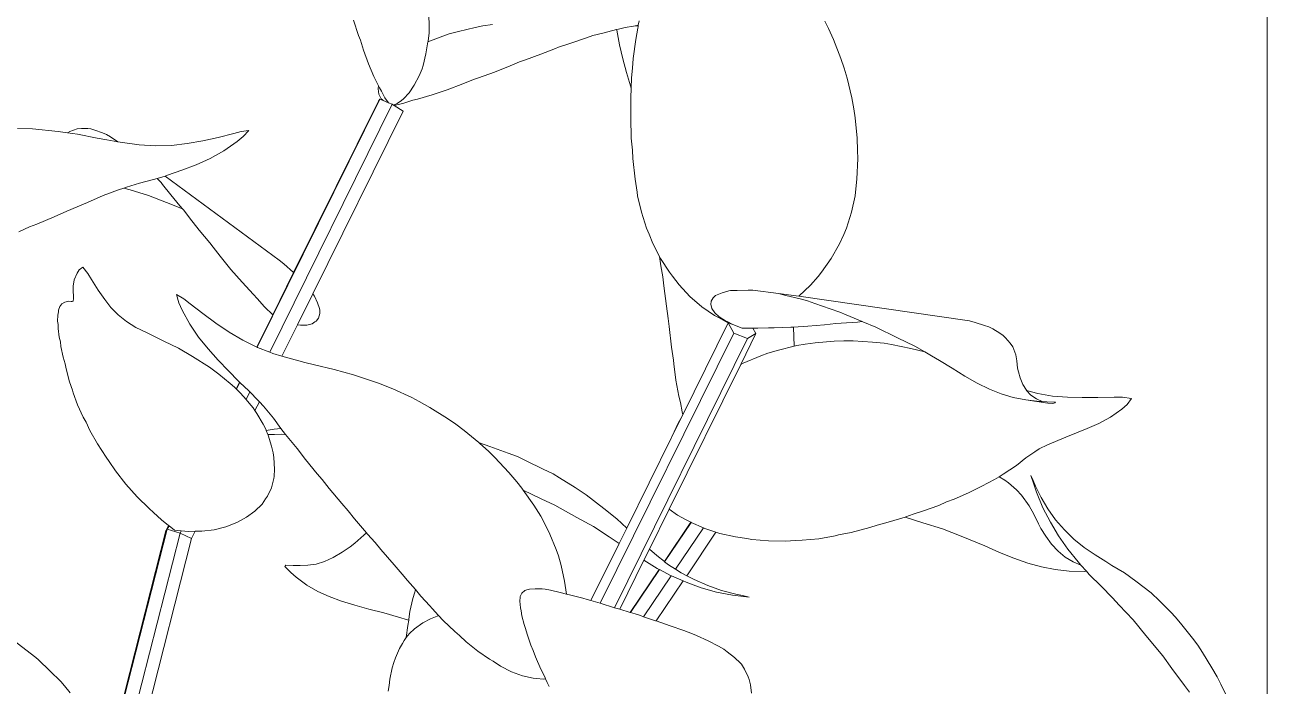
# Model space of a CAD drawing. Header units: metres. Extents: x 12.2 to 77.2, y 18.8 to 35.5.
# Drawn here: x 61.6168 to 62.0748, y 30.3045 to 30.5481 of the extents above; entities that cross this region are included whole.
import ezdxf

# ---------------------------------------------------------------- set-up
doc = ezdxf.new("R2010")
doc.units = ezdxf.units.M
doc.layers.add('0inne_gulv', color=7, linetype='Continuous', lineweight=13)

# ---------------------------------------------------------------- blocks, each defined once
blk = doc.blocks.new('One bedroom house rs')
for p, q in [((-8.48723, 0.20285), (-8.48723, -1.73512)), ((-8.79626, -1.43346), (-8.79617, -1.43871)), ((-8.82403, -1.43609), (-8.82218, -1.4417)), ((-8.77924, -1.43875), (-8.77643, -1.4381)), ((-8.77286, -1.43762), (-8.77643, -1.4381)), ((-8.7208, -1.43819), (-8.72021, -1.43809)), ((-8.72021, -1.43809), (-8.71907, -1.43791)), ((-8.71924, -1.43821), (-8.72021, -1.43809)), ((-8.71912, -1.43822), (-8.71907, -1.43791)), ((-8.71907, -1.43791), (-8.71882, -1.43631)), ((-8.65025, -1.43635), (-8.64893, -1.43906)), ((-8.82218, -1.4417), (-8.82153, -1.44341)), ((-8.79115, -1.44196), (-8.79662, -1.44405)), ((-8.79657, -1.44374), (-8.79623, -1.44066)), ((-8.79623, -1.44066), (-8.79617, -1.43871)), ((-8.79115, -1.44196), (-8.78885, -1.44112)), ((-8.78885, -1.44112), (-8.78534, -1.44023)), ((-8.78534, -1.44023), (-8.77924, -1.43875)), ((-8.74437, -1.44463), (-8.73817, -1.44254)), ((-8.73817, -1.44254), (-8.73579, -1.4417)), ((-8.73216, -1.44082), (-8.73579, -1.4417)), ((-8.72706, -1.43951), (-8.73216, -1.44082)), ((-8.72637, -1.43933), (-8.72706, -1.43951)), ((-8.72704, -1.43969), (-8.72706, -1.43951)), ((-8.72704, -1.43969), (-8.72603, -1.44509)), ((-8.72637, -1.43933), (-8.72392, -1.43868)), ((-8.72392, -1.43868), (-8.7208, -1.43819)), ((-8.72003, -1.44315), (-8.71925, -1.43902)), ((-8.71925, -1.43902), (-8.71916, -1.43843)), ((-8.71916, -1.43843), (-8.71924, -1.43821)), ((-8.71912, -1.43822), (-8.71924, -1.43821)), ((-8.71916, -1.43843), (-8.71912, -1.43822)), ((-8.64893, -1.43906), (-8.64707, -1.44319)), ((-8.82153, -1.44341), (-8.82041, -1.44709)), ((-8.82041, -1.44709), (-8.81859, -1.45216)), ((-8.79662, -1.44405), (-8.79738, -1.44844)), ((-8.79657, -1.44374), (-8.79662, -1.44405)), ((-8.74957, -1.44641), (-8.75498, -1.44854)), ((-8.7485, -1.44595), (-8.74957, -1.44641)), ((-8.74437, -1.44463), (-8.7485, -1.44595)), ((-8.72603, -1.44509), (-8.72484, -1.45033)), ((-8.72003, -1.44315), (-8.72093, -1.45015)), ((-8.64707, -1.44319), (-8.64435, -1.45019)), ((-8.79841, -1.45271), (-8.79738, -1.44844)), ((-8.76634, -1.45285), (-8.76291, -1.45138)), ((-8.76061, -1.4506), (-8.76291, -1.45138)), ((-8.75498, -1.44854), (-8.76061, -1.4506)), ((-8.72484, -1.45033), (-8.72348, -1.45537)), ((-8.72093, -1.45015), (-8.72117, -1.45366)), ((-8.64319, -1.45371), (-8.64435, -1.45019)), ((-8.81663, -1.45678), (-8.81859, -1.45216)), ((-8.79989, -1.4566), (-8.79881, -1.45393)), ((-8.79841, -1.45271), (-8.79881, -1.45393)), ((-8.77215, -1.45516), (-8.778, -1.4573)), ((-8.76634, -1.45285), (-8.77215, -1.45516)), ((-8.72348, -1.45537), (-8.72195, -1.4602)), ((-8.72117, -1.45366), (-8.72154, -1.4573)), ((-8.64212, -1.45735), (-8.64319, -1.45371)), ((-8.81663, -1.45678), (-8.81488, -1.46023)), ((-8.81503, -1.46139), (-8.81488, -1.46023)), ((-8.81488, -1.46023), (-8.81453, -1.46092)), ((-8.81453, -1.46092), (-8.81379, -1.46216)), ((-8.80166, -1.46), (-8.80358, -1.46283)), ((-8.80166, -1.46), (-8.79989, -1.4566)), ((-8.78379, -1.45954), (-8.78949, -1.46167)), ((-8.77989, -1.45794), (-8.78379, -1.45954)), ((-8.778, -1.4573), (-8.77989, -1.45794)), ((-8.72171, -1.46106), (-8.72195, -1.4602)), ((-8.72171, -1.46106), (-8.72187, -1.46459)), ((-8.72154, -1.4573), (-8.72171, -1.46106)), ((-8.64038, -1.46464), (-8.64212, -1.45735)), ((-8.85956, -1.55654), (-8.81433, -1.46519)), ((-8.81503, -1.46139), (-8.81474, -1.46332)), ((-8.81433, -1.46519), (-8.81489, -1.46589)), ((-8.81386, -1.46497), (-8.81474, -1.46332)), ((-8.81315, -1.46566), (-8.81433, -1.46519)), ((-8.81386, -1.46497), (-8.81336, -1.46544)), ((-8.81379, -1.46216), (-8.81247, -1.4646)), ((-8.81315, -1.46566), (-8.81336, -1.46544)), ((-8.81122, -1.46644), (-8.81315, -1.46566)), ((-8.81122, -1.46644), (-8.81247, -1.4646)), ((-8.80793, -1.46671), (-8.80637, -1.46559)), ((-8.80563, -1.46505), (-8.80637, -1.46559)), ((-8.80563, -1.46505), (-8.80358, -1.46283)), ((-8.80217, -1.46556), (-8.80554, -1.46657)), ((-8.80043, -1.46512), (-8.80217, -1.46556)), ((-8.79505, -1.46354), (-8.80043, -1.46512)), ((-8.79505, -1.46354), (-8.78949, -1.46167)), ((-8.72187, -1.46459), (-8.72183, -1.46867)), ((-8.63963, -1.46872), (-8.64038, -1.46464)), ((-8.80978, -1.46702), (-8.85498, -1.55831)), ((-8.84615, -1.52898), (-8.81489, -1.46589)), ((-8.8391, -1.53683), (-8.8058, -1.46956)), ((-8.80978, -1.46702), (-8.81122, -1.46644)), ((-8.80934, -1.4673), (-8.80978, -1.46702)), ((-8.80934, -1.4673), (-8.80793, -1.46671)), ((-8.80914, -1.46744), (-8.80934, -1.4673)), ((-8.80914, -1.46744), (-8.80554, -1.46657)), ((-8.8058, -1.46956), (-8.80914, -1.46744)), ((-8.72189, -1.47198), (-8.72183, -1.46867)), ((-8.63913, -1.47203), (-8.63963, -1.46872)), ((-8.72165, -1.47946), (-8.72189, -1.47198)), ((-8.63913, -1.47203), (-8.63841, -1.47951)), ((-8.94242, -1.47604), (-8.94799, -1.47592)), ((-8.93299, -1.47705), (-8.94242, -1.47604)), ((-8.92948, -1.47755), (-8.93299, -1.47705)), ((-8.92948, -1.47755), (-8.92867, -1.47705)), ((-8.92578, -1.47808), (-8.92948, -1.47755)), ((-8.92867, -1.47705), (-8.92598, -1.47604)), ((-8.92598, -1.47604), (-8.92442, -1.47592)), ((-8.91863, -1.47952), (-8.92578, -1.47808)), ((-8.92442, -1.47592), (-8.92198, -1.47599)), ((-8.92086, -1.4761), (-8.92198, -1.47599)), ((-8.9194, -1.47656), (-8.92086, -1.4761)), ((-8.9194, -1.47656), (-8.91663, -1.47756)), ((-8.91663, -1.47756), (-8.9151, -1.47817)), ((-8.9151, -1.47817), (-8.91373, -1.47903)), ((-8.91373, -1.47903), (-8.91094, -1.48082)), ((-8.87962, -1.48048), (-8.87394, -1.47922)), ((-8.86825, -1.47779), (-8.87394, -1.47922)), ((-8.86825, -1.47779), (-8.86551, -1.47704)), ((-8.86701, -1.48076), (-8.86475, -1.47886)), ((-8.86263, -1.47662), (-8.86551, -1.47704)), ((-8.86263, -1.47662), (-8.86475, -1.47886)), ((-8.91508, -1.48016), (-8.91863, -1.47952)), ((-8.91094, -1.48082), (-8.91508, -1.48016)), ((-8.90921, -1.48109), (-8.91094, -1.48082)), ((-8.90921, -1.48109), (-8.90315, -1.48194)), ((-8.89713, -1.4823), (-8.90315, -1.48194)), ((-8.89119, -1.48216), (-8.89713, -1.4823)), ((-8.89119, -1.48216), (-8.88535, -1.48153)), ((-8.88535, -1.48153), (-8.87962, -1.48048)), ((-8.86701, -1.48076), (-8.87189, -1.48414)), ((-8.72126, -1.48395), (-8.72165, -1.47946)), ((-8.7211, -1.48699), (-8.72126, -1.48395)), ((-8.63841, -1.47951), (-8.63821, -1.484)), ((-8.88212, -1.48929), (-8.87692, -1.48696)), ((-8.87692, -1.48696), (-8.87189, -1.48414)), ((-8.7211, -1.48699), (-8.72029, -1.49457)), ((-8.63847, -1.49462), (-8.63817, -1.48704)), ((-8.63817, -1.48704), (-8.63821, -1.484)), ((-8.88737, -1.49135), (-8.8926, -1.49318)), ((-8.88212, -1.48929), (-8.88737, -1.49135)), ((-8.90783, -1.4976), (-8.9087, -1.49788)), ((-8.90783, -1.4976), (-8.90295, -1.49613)), ((-8.89781, -1.49478), (-8.90295, -1.49613)), ((-8.89641, -1.49435), (-8.89781, -1.49478)), ((-8.8935, -1.49346), (-8.89641, -1.49435)), ((-8.89505, -1.4958), (-8.89641, -1.49435)), ((-8.89448, -1.49655), (-8.89505, -1.4958)), ((-8.89143, -1.50039), (-8.89448, -1.49655)), ((-8.8926, -1.49318), (-8.8935, -1.49346)), ((-8.8935, -1.49346), (-8.85146, -1.5244)), ((-8.71949, -1.4994), (-8.72029, -1.49457)), ((-8.63847, -1.49462), (-8.63895, -1.49945)), ((-8.92209, -1.50325), (-8.9164, -1.50063)), ((-8.91072, -1.49855), (-8.9164, -1.50063)), ((-8.9087, -1.49788), (-8.91072, -1.49855)), ((-8.9087, -1.49788), (-8.90642, -1.49855)), ((-8.90642, -1.49855), (-8.89969, -1.50063)), ((-8.89308, -1.50325), (-8.89969, -1.50063)), ((-8.89143, -1.50039), (-8.88805, -1.50442)), ((-8.71932, -1.50069), (-8.71949, -1.4994)), ((-8.71794, -1.50677), (-8.71932, -1.50069)), ((-8.63911, -1.50074), (-8.64045, -1.50681)), ((-8.63895, -1.49945), (-8.63911, -1.50074)), ((-8.93444, -1.50851), (-8.92981, -1.50637)), ((-8.92981, -1.50637), (-8.92209, -1.50325)), ((-8.88711, -1.50549), (-8.89308, -1.50325)), ((-8.88711, -1.50549), (-8.88805, -1.50442)), ((-8.8866, -1.50608), (-8.88711, -1.50549)), ((-8.88457, -1.50882), (-8.8866, -1.50608)), ((-8.71794, -1.50677), (-8.71601, -1.51266)), ((-8.64045, -1.50681), (-8.64234, -1.51271)), ((-8.94087, -1.51121), (-8.94354, -1.51222)), ((-8.94087, -1.51121), (-8.93444, -1.50851)), ((-8.88457, -1.50882), (-8.88094, -1.51345)), ((-8.94354, -1.51222), (-8.94742, -1.51403)), ((-8.87708, -1.51811), (-8.88094, -1.51345)), ((-8.71504, -1.51491), (-8.71601, -1.51266)), ((-8.71367, -1.51837), (-8.71504, -1.51491)), ((-8.64486, -1.51841), (-8.6433, -1.51495)), ((-8.64234, -1.51271), (-8.6433, -1.51495)), ((-8.87708, -1.51811), (-8.87578, -1.51962)), ((-8.87321, -1.52298), (-8.87578, -1.51962)), ((-8.71367, -1.51837), (-8.71124, -1.52313)), ((-8.64486, -1.51841), (-8.64795, -1.52384)), ((-8.86925, -1.52786), (-8.87321, -1.52298)), ((-8.84975, -1.52586), (-8.85146, -1.5244)), ((-8.71075, -1.52654), (-8.71124, -1.52313)), ((-8.71124, -1.52313), (-8.71089, -1.5238)), ((-8.70763, -1.52888), (-8.71089, -1.5238)), ((-8.64795, -1.52384), (-8.65149, -1.52891)), ((-8.92602, -1.52927), (-8.92701, -1.53173)), ((-8.92602, -1.52927), (-8.92527, -1.52799)), ((-8.92389, -1.52698), (-8.92527, -1.52799)), ((-8.92389, -1.52698), (-8.92198, -1.5294)), ((-8.92069, -1.53155), (-8.92198, -1.5294)), ((-8.86925, -1.52786), (-8.86516, -1.5326)), ((-8.85387, -1.54463), (-8.84615, -1.52898)), ((-8.84975, -1.52586), (-8.84615, -1.52898)), ((-8.84615, -1.52898), (-8.84613, -1.529)), ((-8.71004, -1.53063), (-8.71075, -1.52654)), ((-8.70763, -1.52888), (-8.70643, -1.53039)), ((-8.65149, -1.52891), (-8.65277, -1.53042)), ((-8.92745, -1.53398), (-8.92701, -1.53173)), ((-8.92744, -1.53599), (-8.92745, -1.53398)), ((-8.92069, -1.53155), (-8.91817, -1.53551)), ((-8.86098, -1.53715), (-8.86516, -1.5326)), ((-8.70971, -1.53393), (-8.71004, -1.53063)), ((-8.70971, -1.53393), (-8.70873, -1.54141)), ((-8.70402, -1.53359), (-8.70643, -1.53039)), ((-8.70003, -1.53786), (-8.70402, -1.53359)), ((-8.65556, -1.53362), (-8.65992, -1.53777)), ((-8.65277, -1.53042), (-8.65556, -1.53362)), ((-8.92744, -1.53599), (-8.92737, -1.53759)), ((-8.92734, -1.53874), (-8.92738, -1.5394)), ((-8.92737, -1.53759), (-8.92734, -1.53874)), ((-8.91581, -1.53895), (-8.91817, -1.53551)), ((-8.91349, -1.54194), (-8.91581, -1.53895)), ((-8.88928, -1.53715), (-8.88845, -1.54014)), ((-8.88928, -1.53715), (-8.88664, -1.53868)), ((-8.88434, -1.54049), (-8.88664, -1.53868)), ((-8.86098, -1.53715), (-8.85955, -1.53862)), ((-8.85686, -1.54159), (-8.85955, -1.53862)), ((-8.84475, -1.54823), (-8.8391, -1.53683)), ((-8.8391, -1.53683), (-8.83883, -1.53717)), ((-8.83883, -1.53717), (-8.8385, -1.53775)), ((-8.8385, -1.53775), (-8.83734, -1.54019)), ((-8.70003, -1.53786), (-8.69566, -1.54162)), ((-8.69142, -1.53827), (-8.69219, -1.53953)), ((-8.69142, -1.53827), (-8.69059, -1.53752)), ((-8.69006, -1.53721), (-8.69059, -1.53752)), ((-8.68815, -1.53647), (-8.69006, -1.53721)), ((-8.68566, -1.53579), (-8.68815, -1.53647)), ((-8.68503, -1.53566), (-8.68566, -1.53579)), ((-8.68268, -1.53557), (-8.68503, -1.53566)), ((-8.68268, -1.53557), (-8.67861, -1.53547)), ((-8.67861, -1.53547), (-8.67685, -1.53545)), ((-8.67685, -1.53545), (-8.66737, -1.5367)), ((-8.66737, -1.5367), (-8.66464, -1.53741)), ((-8.65992, -1.53777), (-8.66737, -1.5367)), ((-8.66464, -1.53741), (-8.65943, -1.53873)), ((-8.59698, -1.54679), (-8.65992, -1.53777)), ((-8.65943, -1.53873), (-8.65665, -1.53941)), ((-8.93286, -1.54348), (-8.93312, -1.54471)), ((-8.93281, -1.54285), (-8.93286, -1.54348)), ((-8.93281, -1.54285), (-8.9323, -1.54147)), ((-8.9323, -1.54147), (-8.93163, -1.54059)), ((-8.93163, -1.54059), (-8.9305, -1.53989)), ((-8.9305, -1.53989), (-8.92916, -1.53957)), ((-8.92815, -1.5397), (-8.92916, -1.53957)), ((-8.92781, -1.5397), (-8.92815, -1.5397)), ((-8.92781, -1.5397), (-8.92746, -1.5396)), ((-8.92738, -1.5394), (-8.92746, -1.5396)), ((-8.91085, -1.54464), (-8.91349, -1.54194)), ((-8.88728, -1.54285), (-8.88845, -1.54014)), ((-8.88728, -1.54285), (-8.88444, -1.54804)), ((-8.88434, -1.54049), (-8.87957, -1.54412)), ((-8.85387, -1.54463), (-8.85686, -1.54159)), ((-8.83734, -1.54019), (-8.83663, -1.54226)), ((-8.83663, -1.54226), (-8.83653, -1.54292)), ((-8.83654, -1.54416), (-8.83653, -1.54292)), ((-8.70873, -1.54141), (-8.70801, -1.54591)), ((-8.69095, -1.54483), (-8.69566, -1.54162)), ((-8.69219, -1.53953), (-8.69234, -1.54079)), ((-8.69234, -1.54079), (-8.69219, -1.54119)), ((-8.69219, -1.54119), (-8.69191, -1.5423)), ((-8.69191, -1.5423), (-8.69087, -1.54388)), ((-8.65665, -1.53941), (-8.65397, -1.54038)), ((-8.64828, -1.54236), (-8.65397, -1.54038)), ((-8.64472, -1.54356), (-8.64828, -1.54236)), ((-8.93312, -1.54471), (-8.93316, -1.54697)), ((-8.933, -1.54818), (-8.93316, -1.54697)), ((-8.91085, -1.54464), (-8.90779, -1.54708)), ((-8.90779, -1.54708), (-8.90431, -1.54925)), ((-8.88121, -1.55279), (-8.88444, -1.54804)), ((-8.8748, -1.54762), (-8.87957, -1.54412)), ((-8.86995, -1.55097), (-8.8748, -1.54762)), ((-8.85973, -1.55646), (-8.85387, -1.54463)), ((-8.83938, -1.54787), (-8.84133, -1.5484)), ((-8.83833, -1.54718), (-8.83938, -1.54787)), ((-8.8379, -1.54695), (-8.83833, -1.54718)), ((-8.837, -1.54578), (-8.8379, -1.54695)), ((-8.83654, -1.54416), (-8.837, -1.54578)), ((-8.70774, -1.54895), (-8.70801, -1.54591)), ((-8.68594, -1.54754), (-8.70269, -1.58141)), ((-8.69095, -1.54483), (-8.68925, -1.54572)), ((-8.68922, -1.54537), (-8.69087, -1.54388)), ((-8.68601, -1.54749), (-8.68925, -1.54572)), ((-8.68922, -1.54537), (-8.68698, -1.54676)), ((-8.68698, -1.54676), (-8.68602, -1.5472)), ((-8.68602, -1.5472), (-8.68418, -1.5482)), ((-8.68594, -1.54754), (-8.68601, -1.54749)), ((-8.68594, -1.54754), (-8.68591, -1.54753)), ((-8.68387, -1.55131), (-8.68594, -1.54754)), ((-8.68418, -1.5482), (-8.68594, -1.54754)), ((-8.65041, -1.54825), (-8.64624, -1.54777)), ((-8.64427, -1.54768), (-8.64624, -1.54777)), ((-8.64238, -1.54461), (-8.64472, -1.54356)), ((-8.64427, -1.54768), (-8.63829, -1.54725)), ((-8.64238, -1.54461), (-8.63655, -1.54709)), ((-8.63655, -1.54709), (-8.63829, -1.54725)), ((-8.63655, -1.54709), (-8.63628, -1.54721)), ((-8.63628, -1.54721), (-8.63156, -1.54915)), ((-8.59486, -1.54741), (-8.59698, -1.54679)), ((-8.59142, -1.54847), (-8.59486, -1.54741)), ((-8.93298, -1.54966), (-8.933, -1.54818)), ((-8.93258, -1.55277), (-8.93298, -1.54966)), ((-8.90044, -1.55114), (-8.90431, -1.54925)), ((-8.90044, -1.55114), (-8.89648, -1.55308)), ((-8.86995, -1.55097), (-8.86485, -1.55398)), ((-8.85046, -1.55977), (-8.84475, -1.54823)), ((-8.84365, -1.54843), (-8.84475, -1.54823)), ((-8.84365, -1.54843), (-8.84133, -1.5484)), ((-8.73311, -1.65088), (-8.68387, -1.55131)), ((-8.70685, -1.55652), (-8.70774, -1.54895)), ((-8.68084, -1.54954), (-8.68418, -1.5482)), ((-8.67876, -1.5533), (-8.68387, -1.55131)), ((-8.68133, -1.56283), (-8.67574, -1.55153)), ((-8.68084, -1.54954), (-8.67684, -1.54952)), ((-8.67574, -1.55153), (-8.67876, -1.5533)), ((-8.67684, -1.54952), (-8.67574, -1.55153)), ((-8.67684, -1.54952), (-8.675, -1.54952)), ((-8.675, -1.54952), (-8.67102, -1.54935)), ((-8.66898, -1.54934), (-8.67102, -1.54935)), ((-8.66898, -1.54934), (-8.66284, -1.54915)), ((-8.66184, -1.54909), (-8.66284, -1.54915)), ((-8.65663, -1.54878), (-8.66184, -1.54909)), ((-8.66184, -1.54909), (-8.66158, -1.55618)), ((-8.65663, -1.54878), (-8.65041, -1.54825)), ((-8.63156, -1.54915), (-8.62357, -1.5531)), ((-8.58987, -1.54898), (-8.59142, -1.54847)), ((-8.5884, -1.54978), (-8.58987, -1.54898)), ((-8.58581, -1.55132), (-8.5884, -1.54978)), ((-8.58581, -1.55132), (-8.5845, -1.55219)), ((-8.5845, -1.55219), (-8.58366, -1.55302)), ((-8.93215, -1.5546), (-8.93258, -1.55277)), ((-8.93194, -1.55628), (-8.93215, -1.5546)), ((-8.93194, -1.55628), (-8.93109, -1.56022)), ((-8.89648, -1.55308), (-8.89397, -1.5543)), ((-8.89397, -1.5543), (-8.88866, -1.55686)), ((-8.88866, -1.55686), (-8.88343, -1.55998)), ((-8.87764, -1.55716), (-8.88121, -1.55279)), ((-8.87394, -1.56131), (-8.87764, -1.55716)), ((-8.86485, -1.55398), (-8.85973, -1.55646)), ((-8.85973, -1.55646), (-8.85956, -1.55654)), ((-8.85956, -1.55654), (-8.85944, -1.55659)), ((-8.85944, -1.55659), (-8.85498, -1.55831)), ((-8.72781, -1.65248), (-8.67876, -1.5533)), ((-8.70685, -1.55652), (-8.70612, -1.56135)), ((-8.66737, -1.5576), (-8.66158, -1.55618)), ((-8.66158, -1.55618), (-8.66065, -1.55595)), ((-8.66065, -1.55595), (-8.65759, -1.55536)), ((-8.65381, -1.55486), (-8.65759, -1.55536)), ((-8.64686, -1.55425), (-8.65381, -1.55486)), ((-8.6433, -1.55411), (-8.64686, -1.55425)), ((-8.63985, -1.55417), (-8.6433, -1.55411)), ((-8.63278, -1.55461), (-8.63985, -1.55417)), ((-8.63278, -1.55461), (-8.62849, -1.55505)), ((-8.62849, -1.55505), (-8.62567, -1.55552)), ((-8.61856, -1.55697), (-8.62567, -1.55552)), ((-8.62357, -1.5531), (-8.61711, -1.55614)), ((-8.61347, -1.55821), (-8.61856, -1.55697)), ((-8.61347, -1.55821), (-8.61711, -1.55614)), ((-8.58196, -1.55499), (-8.58366, -1.55302)), ((-8.58099, -1.55639), (-8.58196, -1.55499)), ((-8.5799, -1.55936), (-8.58099, -1.55639)), ((-8.93109, -1.56022), (-8.93037, -1.56268)), ((-8.88343, -1.55998), (-8.87714, -1.56385)), ((-8.87394, -1.56131), (-8.87021, -1.56527)), ((-8.85498, -1.55831), (-8.85376, -1.55878)), ((-8.85376, -1.55878), (-8.85046, -1.55977)), ((-8.85046, -1.55977), (-8.84784, -1.56055)), ((-8.84203, -1.56215), (-8.84784, -1.56055)), ((-8.70612, -1.56135), (-8.70602, -1.56265)), ((-8.67395, -1.55971), (-8.68038, -1.56238)), ((-8.67395, -1.55971), (-8.6713, -1.55876)), ((-8.6713, -1.55876), (-8.66737, -1.5576)), ((-8.61096, -1.55964), (-8.61347, -1.55821)), ((-8.60802, -1.56137), (-8.61096, -1.55964)), ((-8.60802, -1.56137), (-8.60332, -1.56424)), ((-8.57952, -1.56153), (-8.5799, -1.55936)), ((-8.57923, -1.56419), (-8.57952, -1.56153)), ((-8.93, -1.56452), (-8.93037, -1.56268)), ((-8.92873, -1.56924), (-8.93, -1.56452)), ((-8.87714, -1.56385), (-8.87376, -1.56646)), ((-8.87021, -1.56527), (-8.86647, -1.56902)), ((-8.84203, -1.56215), (-8.83847, -1.56304)), ((-8.83847, -1.56304), (-8.83121, -1.56469)), ((-8.82402, -1.56673), (-8.83121, -1.56469)), ((-8.70773, -1.61622), (-8.68133, -1.56283)), ((-8.70602, -1.56265), (-8.70521, -1.56872)), ((-8.68133, -1.56283), (-8.68038, -1.56238)), ((-8.59869, -1.56722), (-8.60332, -1.56424)), ((-8.57894, -1.56554), (-8.57923, -1.56419)), ((-8.57824, -1.56783), (-8.57894, -1.56554)), ((-8.92873, -1.56924), (-8.92766, -1.57237)), ((-8.87376, -1.56646), (-8.86953, -1.56986)), ((-8.86796, -1.57119), (-8.86953, -1.56986)), ((-8.86734, -1.57184), (-8.86612, -1.56936)), ((-8.8672, -1.57199), (-8.86597, -1.5695)), ((-8.86612, -1.56936), (-8.86647, -1.56902)), ((-8.86597, -1.5695), (-8.86612, -1.56936)), ((-8.86273, -1.57254), (-8.86597, -1.5695)), ((-8.81481, -1.56972), (-8.82402, -1.56673)), ((-8.80957, -1.57191), (-8.81481, -1.56972)), ((-8.70521, -1.56872), (-8.70411, -1.57461)), ((-8.5941, -1.56979), (-8.59869, -1.56722)), ((-8.58962, -1.57195), (-8.5941, -1.56979)), ((-8.57824, -1.56783), (-8.57727, -1.57028)), ((-8.57596, -1.57239), (-8.57727, -1.57028)), ((-8.92766, -1.57237), (-8.92743, -1.57327)), ((-8.92743, -1.57327), (-8.92583, -1.57776)), ((-8.86734, -1.57184), (-8.86796, -1.57119)), ((-8.8672, -1.57199), (-8.86734, -1.57184)), ((-8.8658, -1.57345), (-8.8672, -1.57199)), ((-8.8658, -1.57345), (-8.86366, -1.57584)), ((-8.86226, -1.57302), (-8.86366, -1.57584)), ((-8.86273, -1.57254), (-8.86226, -1.57302)), ((-8.86226, -1.57302), (-8.85929, -1.57605)), ((-8.80261, -1.5751), (-8.80957, -1.57191)), ((-8.80261, -1.5751), (-8.79985, -1.57648)), ((-8.70411, -1.57461), (-8.70355, -1.57686)), ((-8.58525, -1.57368), (-8.58962, -1.57195)), ((-8.58525, -1.57368), (-8.5809, -1.57499)), ((-8.5809, -1.57499), (-8.57624, -1.57592)), ((-8.57591, -1.57244), (-8.57596, -1.57239)), ((-8.57177, -1.57356), (-8.57591, -1.57244)), ((-8.5743, -1.57414), (-8.57591, -1.57244)), ((-8.5743, -1.57414), (-8.57231, -1.57553)), ((-8.57231, -1.57553), (-8.57012, -1.57653)), ((-8.56634, -1.57451), (-8.57177, -1.57356)), ((-8.56634, -1.57451), (-8.56089, -1.57497)), ((-8.56089, -1.57497), (-8.5554, -1.57502)), ((-8.5554, -1.57502), (-8.54967, -1.575)), ((-8.54363, -1.57496), (-8.54967, -1.575)), ((-8.54363, -1.57496), (-8.54057, -1.57494)), ((-8.53719, -1.57544), (-8.54057, -1.57494)), ((-8.53719, -1.57544), (-8.53884, -1.57765)), ((-8.92583, -1.57776), (-8.92372, -1.58233)), ((-8.86366, -1.57584), (-8.8625, -1.57713)), ((-8.8625, -1.57713), (-8.86103, -1.5789)), ((-8.86103, -1.5789), (-8.86041, -1.57986)), ((-8.86041, -1.57986), (-8.85879, -1.5766)), ((-8.86041, -1.57986), (-8.85969, -1.58094)), ((-8.85929, -1.57605), (-8.85879, -1.5766)), ((-8.85879, -1.5766), (-8.85731, -1.57821)), ((-8.85731, -1.57821), (-8.85353, -1.58266)), ((-8.79985, -1.57648), (-8.79593, -1.57874)), ((-8.79593, -1.57874), (-8.78948, -1.58276)), ((-8.70296, -1.58032), (-8.70355, -1.57686)), ((-8.56804, -1.5771), (-8.57624, -1.57592)), ((-8.57116, -1.57649), (-8.57624, -1.57592)), ((-8.57116, -1.57649), (-8.57012, -1.57653)), ((-8.57012, -1.57653), (-8.5685, -1.57659)), ((-8.56527, -1.57676), (-8.5685, -1.57659)), ((-8.56621, -1.5772), (-8.56804, -1.5771)), ((-8.56621, -1.5772), (-8.56545, -1.57702)), ((-8.56527, -1.57676), (-8.56545, -1.57702)), ((-8.54082, -1.57936), (-8.54502, -1.5823)), ((-8.54082, -1.57936), (-8.53884, -1.57765)), ((-8.92372, -1.58233), (-8.9227, -1.58417)), ((-8.92129, -1.58718), (-8.9227, -1.58417)), ((-8.85969, -1.58094), (-8.85738, -1.58487)), ((-8.85353, -1.58266), (-8.85081, -1.58642)), ((-8.78635, -1.58486), (-8.78948, -1.58276)), ((-8.70339, -1.58281), (-8.70673, -1.58949)), ((-8.70444, -1.58453), (-8.70516, -1.58607)), ((-8.70444, -1.58453), (-8.70339, -1.58281)), ((-8.70269, -1.58141), (-8.70339, -1.58281)), ((-8.70296, -1.58032), (-8.70269, -1.58141)), ((-8.55356, -1.58649), (-8.54927, -1.58464)), ((-8.54927, -1.58464), (-8.54502, -1.5823)), ((-8.92129, -1.58718), (-8.9185, -1.59216)), ((-8.85738, -1.58487), (-8.8563, -1.58698)), ((-8.85623, -1.58716), (-8.8563, -1.58698)), ((-8.85332, -1.58675), (-8.85623, -1.58716)), ((-8.85563, -1.58871), (-8.85623, -1.58716)), ((-8.85563, -1.58871), (-8.85326, -1.58865)), ((-8.85557, -1.58888), (-8.85563, -1.58871)), ((-8.85428, -1.59301), (-8.85557, -1.58888)), ((-8.85332, -1.58675), (-8.85081, -1.58642)), ((-8.85326, -1.58865), (-8.85063, -1.58856)), ((-8.85081, -1.58642), (-8.84995, -1.58761)), ((-8.84941, -1.58864), (-8.85063, -1.58856)), ((-8.84995, -1.58761), (-8.84909, -1.58866)), ((-8.84941, -1.58864), (-8.84909, -1.58866)), ((-8.84909, -1.58866), (-8.84483, -1.59389)), ((-8.78333, -1.58717), (-8.78635, -1.58486)), ((-8.7779, -1.59164), (-8.78333, -1.58717)), ((-8.70673, -1.58949), (-8.70516, -1.58607)), ((-8.56149, -1.5897), (-8.55356, -1.58649)), ((-8.9185, -1.59216), (-8.91528, -1.59707)), ((-8.85373, -1.5954), (-8.85428, -1.59301)), ((-8.84483, -1.59389), (-8.84182, -1.59789)), ((-8.7779, -1.59164), (-8.77759, -1.59172)), ((-8.77749, -1.59197), (-8.7779, -1.59164)), ((-8.77759, -1.59172), (-8.77376, -1.5931)), ((-8.77433, -1.59476), (-8.77749, -1.59197)), ((-8.77376, -1.5931), (-8.76701, -1.59558)), ((-8.70682, -1.58975), (-8.72335, -1.62319)), ((-8.70682, -1.58975), (-8.70673, -1.58949)), ((-8.57123, -1.59401), (-8.56825, -1.5925)), ((-8.56825, -1.5925), (-8.56149, -1.5897)), ((-8.91528, -1.59707), (-8.91411, -1.59862)), ((-8.85348, -1.59718), (-8.85373, -1.5954)), ((-8.85348, -1.59718), (-8.85324, -1.60147)), ((-8.84182, -1.59789), (-8.83747, -1.60318)), ((-8.77197, -1.59713), (-8.77433, -1.59476)), ((-8.77197, -1.59713), (-8.76682, -1.60267)), ((-8.76701, -1.59558), (-8.76367, -1.59683)), ((-8.76367, -1.59683), (-8.76047, -1.59836)), ((-8.75418, -1.60141), (-8.76047, -1.59836)), ((-8.57963, -1.60011), (-8.57618, -1.59733)), ((-8.57294, -1.59503), (-8.57618, -1.59733)), ((-8.57123, -1.59401), (-8.57294, -1.59503)), ((-8.91411, -1.59862), (-8.91179, -1.60207)), ((-8.91179, -1.60207), (-8.908, -1.60698)), ((-8.85334, -1.6041), (-8.85324, -1.60147)), ((-8.76682, -1.60267), (-8.76386, -1.60609)), ((-8.75052, -1.60323), (-8.75418, -1.60141)), ((-8.58455, -1.60327), (-8.57963, -1.60011)), ((-8.90386, -1.61163), (-8.908, -1.60698)), ((-8.85432, -1.60828), (-8.85342, -1.60487)), ((-8.85342, -1.60487), (-8.85334, -1.6041)), ((-8.8356, -1.60527), (-8.83747, -1.60318)), ((-8.83302, -1.60861), (-8.8356, -1.60527)), ((-8.76202, -1.60851), (-8.76386, -1.60609)), ((-8.74814, -1.60468), (-8.75052, -1.60323)), ((-8.74814, -1.60468), (-8.74239, -1.60826)), ((-8.59238, -1.60777), (-8.58776, -1.60531)), ((-8.58776, -1.60531), (-8.58607, -1.60424)), ((-8.58607, -1.60424), (-8.58455, -1.60327)), ((-8.586, -1.60427), (-8.58607, -1.60424)), ((-8.584, -1.60547), (-8.586, -1.60427)), ((-8.58265, -1.60651), (-8.584, -1.60547)), ((-8.58265, -1.60651), (-8.57969, -1.60911)), ((-8.5743, -1.6038), (-8.57326, -1.60701)), ((-8.5743, -1.6038), (-8.57352, -1.6056)), ((-8.57269, -1.60767), (-8.57352, -1.6056)), ((-8.57227, -1.60994), (-8.57326, -1.60701)), ((-8.90386, -1.61163), (-8.89943, -1.616)), ((-8.8565, -1.61243), (-8.85574, -1.61136)), ((-8.85432, -1.60828), (-8.85574, -1.61136)), ((-8.83302, -1.60861), (-8.82841, -1.61411)), ((-8.76157, -1.60914), (-8.76202, -1.60851)), ((-8.75486, -1.61236), (-8.76157, -1.60914)), ((-8.75764, -1.61471), (-8.76157, -1.60914)), ((-8.74239, -1.60826), (-8.73825, -1.61089)), ((-8.73825, -1.61089), (-8.73176, -1.61593)), ((-8.59736, -1.6102), (-8.60267, -1.61253)), ((-8.59435, -1.60865), (-8.59736, -1.6102)), ((-8.59238, -1.60777), (-8.59435, -1.60865)), ((-8.57969, -1.60911), (-8.57777, -1.61105)), ((-8.57777, -1.61105), (-8.57496, -1.61501)), ((-8.57269, -1.60767), (-8.57057, -1.6119)), ((-8.57227, -1.60994), (-8.56988, -1.61567)), ((-8.56808, -1.61604), (-8.57057, -1.6119)), ((-8.89943, -1.616), (-8.89783, -1.61737)), ((-8.8578, -1.61429), (-8.86042, -1.61696)), ((-8.8578, -1.61429), (-8.8565, -1.61243)), ((-8.82841, -1.61411), (-8.82599, -1.61679)), ((-8.82599, -1.61679), (-8.82371, -1.61969)), ((-8.75764, -1.61471), (-8.75499, -1.61877)), ((-8.74987, -1.6147), (-8.75486, -1.61236)), ((-8.74179, -1.61923), (-8.74987, -1.6147)), ((-8.73176, -1.61593), (-8.72698, -1.61976)), ((-8.71498, -1.63088), (-8.70773, -1.61622)), ((-8.70773, -1.61622), (-8.70462, -1.61837)), ((-8.61424, -1.61696), (-8.6083, -1.61478)), ((-8.6083, -1.61478), (-8.60543, -1.61354)), ((-8.60543, -1.61354), (-8.60267, -1.61253)), ((-8.57496, -1.61501), (-8.57326, -1.61805)), ((-8.56716, -1.62101), (-8.56988, -1.61567)), ((-8.56521, -1.62009), (-8.56808, -1.61604)), ((-8.89783, -1.61737), (-8.89482, -1.62014)), ((-8.89225, -1.62216), (-8.89482, -1.62014)), ((-8.8711, -1.62273), (-8.86708, -1.62116)), ((-8.86708, -1.62116), (-8.8646, -1.61976)), ((-8.86347, -1.61919), (-8.8646, -1.61976)), ((-8.86347, -1.61919), (-8.86042, -1.61696)), ((-8.82371, -1.61969), (-8.81931, -1.62487)), ((-8.75499, -1.61877), (-8.75435, -1.6199)), ((-8.75435, -1.6199), (-8.75164, -1.62546)), ((-8.73561, -1.62259), (-8.74179, -1.61923)), ((-8.72335, -1.62319), (-8.72698, -1.61976)), ((-8.70947, -1.63546), (-8.69976, -1.62102)), ((-8.70936, -1.63555), (-8.69962, -1.62108)), ((-8.70142, -1.62008), (-8.70462, -1.61837)), ((-8.69976, -1.62102), (-8.70142, -1.62008)), ((-8.69962, -1.62108), (-8.69976, -1.62102)), ((-8.69509, -1.62307), (-8.69962, -1.62108)), ((-8.62696, -1.62103), (-8.63097, -1.62206)), ((-8.62069, -1.6191), (-8.62696, -1.62103)), ((-8.62046, -1.61903), (-8.62069, -1.6191)), ((-8.61413, -1.62127), (-8.62069, -1.6191)), ((-8.62046, -1.61903), (-8.61768, -1.618)), ((-8.61768, -1.618), (-8.61424, -1.61696)), ((-8.60696, -1.62343), (-8.61413, -1.62127)), ((-8.57159, -1.62155), (-8.57326, -1.61805)), ((-8.56411, -1.62604), (-8.56716, -1.62101)), ((-8.56521, -1.62009), (-8.562, -1.62386)), ((-8.92525, -1.75075), (-8.89274, -1.62358)), ((-8.88801, -1.62503), (-8.92093, -1.75386)), ((-8.9169, -1.71672), (-8.89324, -1.62415)), ((-8.89324, -1.62415), (-8.89225, -1.62216)), ((-8.89274, -1.62358), (-8.89324, -1.62415)), ((-8.89274, -1.62358), (-8.8921, -1.62228)), ((-8.88801, -1.62503), (-8.89274, -1.62358)), ((-8.8921, -1.62228), (-8.89225, -1.62216)), ((-8.89002, -1.62392), (-8.8921, -1.62228)), ((-8.89002, -1.62392), (-8.88756, -1.62413)), ((-8.88756, -1.62413), (-8.88801, -1.62503)), ((-8.88377, -1.62705), (-8.88801, -1.62503)), ((-8.88756, -1.62413), (-8.88493, -1.62436)), ((-8.88493, -1.62436), (-8.8824, -1.62428)), ((-8.88377, -1.62705), (-8.8824, -1.62428)), ((-8.8824, -1.62428), (-8.88167, -1.62426)), ((-8.88003, -1.62428), (-8.88167, -1.62426)), ((-8.88003, -1.62428), (-8.87543, -1.62377)), ((-8.8711, -1.62273), (-8.87543, -1.62377)), ((-8.82355, -1.62871), (-8.82033, -1.62579)), ((-8.82033, -1.62579), (-8.81931, -1.62487)), ((-8.81931, -1.62487), (-8.81892, -1.62534)), ((-8.81892, -1.62534), (-8.81612, -1.62841)), ((-8.75164, -1.62546), (-8.7493, -1.63109)), ((-8.72978, -1.6264), (-8.73561, -1.62259)), ((-8.72335, -1.62319), (-8.72614, -1.62882)), ((-8.69509, -1.62307), (-8.70534, -1.6383)), ((-8.70124, -1.64069), (-8.69045, -1.62465)), ((-8.69457, -1.6233), (-8.69509, -1.62307)), ((-8.69457, -1.6233), (-8.69045, -1.62465)), ((-8.69045, -1.62465), (-8.68903, -1.62511)), ((-8.6832, -1.62642), (-8.68903, -1.62511)), ((-8.64523, -1.62567), (-8.64645, -1.62599)), ((-8.64065, -1.62473), (-8.64523, -1.62567)), ((-8.64065, -1.62473), (-8.63369, -1.62291)), ((-8.63369, -1.62291), (-8.63097, -1.62206)), ((-8.60004, -1.62609), (-8.60696, -1.62343)), ((-8.57062, -1.62328), (-8.57159, -1.62155)), ((-8.57062, -1.62328), (-8.56881, -1.62615)), ((-8.562, -1.62386), (-8.55849, -1.62729)), ((-8.90706, -1.71821), (-8.88377, -1.62705)), ((-8.82824, -1.63209), (-8.82526, -1.63005)), ((-8.82526, -1.63005), (-8.82355, -1.62871)), ((-8.81404, -1.63102), (-8.81612, -1.62841)), ((-8.72614, -1.62882), (-8.73654, -1.64985)), ((-8.72688, -1.62831), (-8.72978, -1.6264)), ((-8.72614, -1.62882), (-8.72688, -1.62831)), ((-8.67911, -1.62696), (-8.6832, -1.62642)), ((-8.67718, -1.62731), (-8.67911, -1.62696)), ((-8.67105, -1.62788), (-8.67718, -1.62731)), ((-8.66483, -1.62795), (-8.67105, -1.62788)), ((-8.66483, -1.62795), (-8.66106, -1.6277)), ((-8.65861, -1.62765), (-8.66106, -1.6277)), ((-8.65248, -1.62706), (-8.65861, -1.62765)), ((-8.64645, -1.62599), (-8.65248, -1.62706)), ((-8.59669, -1.62745), (-8.60004, -1.62609)), ((-8.5913, -1.62974), (-8.59669, -1.62745)), ((-8.5913, -1.62974), (-8.58591, -1.63219)), ((-8.56671, -1.62912), (-8.56881, -1.62615)), ((-8.56434, -1.6317), (-8.56671, -1.62912)), ((-8.5607, -1.63091), (-8.56411, -1.62604)), ((-8.55849, -1.62729), (-8.55469, -1.63035)), ((-8.55469, -1.63035), (-8.55061, -1.63303)), ((-8.83473, -1.63547), (-8.83152, -1.63401)), ((-8.82824, -1.63209), (-8.83152, -1.63401)), ((-8.80914, -1.63675), (-8.81404, -1.63102)), ((-8.7493, -1.63109), (-8.74854, -1.63333)), ((-8.74754, -1.63689), (-8.74854, -1.63333)), ((-8.72594, -1.65305), (-8.71703, -1.63503)), ((-8.71703, -1.63503), (-8.71498, -1.63088)), ((-8.71209, -1.63801), (-8.71703, -1.63503)), ((-8.71227, -1.63332), (-8.71498, -1.63088)), ((-8.70947, -1.63546), (-8.71227, -1.63332)), ((-8.5806, -1.6343), (-8.58591, -1.63219)), ((-8.57542, -1.63605), (-8.5806, -1.6343)), ((-8.56168, -1.63385), (-8.56434, -1.6317)), ((-8.55877, -1.63558), (-8.56168, -1.63385)), ((-8.5607, -1.63091), (-8.55694, -1.63563)), ((-8.54674, -1.63551), (-8.55061, -1.63303)), ((-8.84943, -1.63734), (-8.84904, -1.63685)), ((-8.84943, -1.63734), (-8.84717, -1.63956)), ((-8.84627, -1.63691), (-8.84904, -1.63685)), ((-8.84527, -1.64127), (-8.84717, -1.63956)), ((-8.8438, -1.63693), (-8.84627, -1.63691)), ((-8.84092, -1.63688), (-8.8438, -1.63693)), ((-8.83787, -1.63642), (-8.84092, -1.63688)), ((-8.83787, -1.63642), (-8.83473, -1.63547)), ((-8.80608, -1.64009), (-8.80914, -1.63675)), ((-8.74754, -1.63689), (-8.74628, -1.64275)), ((-8.72209, -1.65421), (-8.71142, -1.63836)), ((-8.72194, -1.65425), (-8.71129, -1.63842)), ((-8.71142, -1.63836), (-8.71209, -1.63801)), ((-8.71129, -1.63842), (-8.71142, -1.63836)), ((-8.70694, -1.64069), (-8.71129, -1.63842)), ((-8.70936, -1.63555), (-8.70947, -1.63546)), ((-8.70793, -1.63664), (-8.70936, -1.63555)), ((-8.70534, -1.6383), (-8.70793, -1.63664)), ((-8.70332, -1.63959), (-8.70534, -1.6383)), ((-8.70124, -1.64069), (-8.70332, -1.63959)), ((-8.57542, -1.63605), (-8.57038, -1.63744)), ((-8.57038, -1.63744), (-8.56541, -1.63844)), ((-8.56541, -1.63844), (-8.56021, -1.639)), ((-8.55469, -1.6391), (-8.56021, -1.639)), ((-8.55877, -1.63558), (-8.55588, -1.63683)), ((-8.55694, -1.63563), (-8.55588, -1.63683)), ((-8.55588, -1.63683), (-8.55388, -1.63905)), ((-8.55469, -1.6391), (-8.55388, -1.63905)), ((-8.55388, -1.63905), (-8.55286, -1.6402)), ((-8.54674, -1.63551), (-8.54444, -1.63693)), ((-8.54444, -1.63693), (-8.53987, -1.63964)), ((-8.53566, -1.64268), (-8.53987, -1.63964)), ((-8.84527, -1.64127), (-8.84125, -1.6442)), ((-8.83719, -1.64655), (-8.84125, -1.6442)), ((-8.80418, -1.64246), (-8.80608, -1.64009)), ((-8.80418, -1.64246), (-8.80126, -1.64584)), ((-8.74628, -1.64275), (-8.7456, -1.64746)), ((-8.70694, -1.64069), (-8.71711, -1.6558)), ((-8.71247, -1.65737), (-8.70256, -1.64264)), ((-8.70684, -1.64074), (-8.70694, -1.64069)), ((-8.70684, -1.64074), (-8.70256, -1.64264)), ((-8.70256, -1.64264), (-8.70145, -1.64313)), ((-8.70145, -1.64313), (-8.69594, -1.64514)), ((-8.69848, -1.64215), (-8.70124, -1.64069)), ((-8.69848, -1.64215), (-8.69345, -1.64432)), ((-8.54848, -1.64456), (-8.55286, -1.6402)), ((-8.53002, -1.647), (-8.53566, -1.64268)), ((-8.833, -1.64839), (-8.83719, -1.64655)), ((-8.833, -1.64839), (-8.82849, -1.65005)), ((-8.80222, -1.64908), (-8.8015, -1.64676)), ((-8.8015, -1.64676), (-8.80126, -1.64584)), ((-8.80126, -1.64584), (-8.79923, -1.64821)), ((-8.79593, -1.65175), (-8.79923, -1.64821)), ((-8.76277, -1.65014), (-8.76263, -1.64867)), ((-8.76263, -1.64867), (-8.76262, -1.64838)), ((-8.76262, -1.64838), (-8.76204, -1.64717)), ((-8.76204, -1.64717), (-8.76087, -1.64618)), ((-8.76087, -1.64618), (-8.76018, -1.64587)), ((-8.75924, -1.64566), (-8.76018, -1.64587)), ((-8.75924, -1.64566), (-8.75712, -1.64551)), ((-8.75712, -1.64551), (-8.75446, -1.64558)), ((-8.75446, -1.64558), (-8.75344, -1.64567)), ((-8.75344, -1.64567), (-8.75139, -1.64609)), ((-8.75139, -1.64609), (-8.74788, -1.6469)), ((-8.7456, -1.64746), (-8.74788, -1.6469)), ((-8.74392, -1.64787), (-8.7456, -1.64746)), ((-8.74392, -1.64787), (-8.73955, -1.64899)), ((-8.69594, -1.64514), (-8.69024, -1.64673)), ((-8.69345, -1.64432), (-8.68835, -1.64611)), ((-8.6843, -1.64791), (-8.69024, -1.64673)), ((-8.68316, -1.64754), (-8.68835, -1.64611)), ((-8.6843, -1.64791), (-8.68133, -1.64828)), ((-8.68316, -1.64754), (-8.68063, -1.64805)), ((-8.67822, -1.6486), (-8.68133, -1.64828)), ((-8.67822, -1.6486), (-8.68063, -1.64805)), ((-8.54848, -1.64456), (-8.54427, -1.64888)), ((-8.52695, -1.64994), (-8.53002, -1.647)), ((-8.82849, -1.65005), (-8.82363, -1.65161)), ((-8.82363, -1.65161), (-8.81841, -1.65307)), ((-8.81841, -1.65307), (-8.81289, -1.65441)), ((-8.80327, -1.65388), (-8.80222, -1.64908)), ((-8.79512, -1.65275), (-8.79593, -1.65175)), ((-8.79273, -1.65534), (-8.79512, -1.65275)), ((-8.76277, -1.65014), (-8.76254, -1.65257)), ((-8.76254, -1.65257), (-8.76229, -1.65359)), ((-8.73955, -1.64899), (-8.73793, -1.64943)), ((-8.73654, -1.64985), (-8.73793, -1.64943)), ((-8.73311, -1.65088), (-8.73654, -1.64985)), ((-8.72781, -1.65248), (-8.73311, -1.65088)), ((-8.72594, -1.65305), (-8.72781, -1.65248)), ((-8.72209, -1.65421), (-8.72594, -1.65305)), ((-8.54427, -1.64888), (-8.54173, -1.65153)), ((-8.54173, -1.65153), (-8.53666, -1.65693)), ((-8.52272, -1.65414), (-8.52695, -1.64994)), ((-8.80747, -1.65592), (-8.81289, -1.65441)), ((-8.80747, -1.65592), (-8.80414, -1.65694)), ((-8.80414, -1.65694), (-8.80373, -1.65708)), ((-8.80409, -1.65904), (-8.80373, -1.65708)), ((-8.80373, -1.65708), (-8.80365, -1.65666)), ((-8.80365, -1.65666), (-8.80327, -1.65388)), ((-8.79571, -1.6566), (-8.79855, -1.65808)), ((-8.79318, -1.65557), (-8.79571, -1.6566)), ((-8.79273, -1.65534), (-8.79318, -1.65557)), ((-8.79103, -1.65719), (-8.79273, -1.65534)), ((-8.79103, -1.65719), (-8.78676, -1.66125)), ((-8.76204, -1.65545), (-8.76229, -1.65359)), ((-8.76121, -1.65866), (-8.76204, -1.65545)), ((-8.72194, -1.65425), (-8.72209, -1.65421)), ((-8.7202, -1.65478), (-8.72194, -1.65425)), ((-8.71826, -1.65542), (-8.7202, -1.65478)), ((-8.71826, -1.65542), (-8.71711, -1.6558)), ((-8.71711, -1.6558), (-8.71271, -1.65728)), ((-8.71247, -1.65737), (-8.71271, -1.65728)), ((-8.70738, -1.65912), (-8.71247, -1.65737)), ((-8.53666, -1.65693), (-8.53194, -1.66277)), ((-8.52272, -1.65414), (-8.52098, -1.65592)), ((-8.52098, -1.65592), (-8.5187, -1.65875)), ((-8.80409, -1.65904), (-8.80461, -1.66353)), ((-8.80341, -1.66203), (-8.80461, -1.66353)), ((-8.80163, -1.66028), (-8.80341, -1.66203)), ((-8.79855, -1.65808), (-8.80163, -1.66028)), ((-8.78501, -1.6627), (-8.78676, -1.66125)), ((-8.76121, -1.65866), (-8.76067, -1.66014)), ((-8.76067, -1.66014), (-8.76011, -1.66229)), ((-8.76011, -1.66229), (-8.75869, -1.66624)), ((-8.70738, -1.65912), (-8.70231, -1.66091)), ((-8.70231, -1.66091), (-8.6991, -1.66207)), ((-8.69761, -1.66274), (-8.6991, -1.66207)), ((-8.5187, -1.65875), (-8.5148, -1.6637)), ((-8.95077, -1.66349), (-8.94486, -1.66798)), ((-8.80717, -1.66755), (-8.80607, -1.66565)), ((-8.80607, -1.66565), (-8.80542, -1.66456)), ((-8.80461, -1.66353), (-8.80542, -1.66456)), ((-8.78252, -1.66506), (-8.78501, -1.6627)), ((-8.78252, -1.66506), (-8.77828, -1.66852)), ((-8.75869, -1.66624), (-8.75778, -1.66828)), ((-8.69761, -1.66274), (-8.69337, -1.66475)), ((-8.68955, -1.66669), (-8.69337, -1.66475)), ((-8.68955, -1.66669), (-8.68753, -1.6678)), ((-8.53194, -1.66277), (-8.52571, -1.67026)), ((-8.51282, -1.66627), (-8.5148, -1.6637)), ((-8.51109, -1.66902), (-8.51282, -1.66627)), ((-8.94115, -1.67086), (-8.94486, -1.66798)), ((-8.94022, -1.67171), (-8.94115, -1.67086)), ((-8.936, -1.67576), (-8.94022, -1.67171)), ((-8.80863, -1.6709), (-8.80916, -1.67265)), ((-8.80717, -1.66755), (-8.80863, -1.6709)), ((-8.77399, -1.67147), (-8.77828, -1.66852)), ((-8.77399, -1.67147), (-8.7726, -1.67225)), ((-8.75778, -1.66828), (-8.75699, -1.67054)), ((-8.755, -1.67516), (-8.75699, -1.67054)), ((-8.68753, -1.6678), (-8.68626, -1.6687)), ((-8.68356, -1.67085), (-8.68626, -1.6687)), ((-8.68356, -1.67085), (-8.68139, -1.6729)), ((-8.52571, -1.67026), (-8.52232, -1.67493)), ((-8.50759, -1.67467), (-8.51109, -1.66902)), ((-8.936, -1.67576), (-8.93203, -1.67973)), ((-8.80981, -1.67464), (-8.81071, -1.67878)), ((-8.80916, -1.67265), (-8.80981, -1.67464)), ((-8.76984, -1.67405), (-8.7726, -1.67225)), ((-8.76577, -1.67612), (-8.76984, -1.67405)), ((-8.76577, -1.67612), (-8.76175, -1.67759)), ((-8.75358, -1.67796), (-8.755, -1.67516)), ((-8.68139, -1.6729), (-8.68106, -1.67329)), ((-8.68106, -1.67329), (-8.67991, -1.67514)), ((-8.67856, -1.67791), (-8.67991, -1.67514)), ((-8.52232, -1.67493), (-8.51772, -1.68115)), ((-8.50561, -1.67793), (-8.50759, -1.67467)), ((-8.93057, -1.68127), (-8.93203, -1.67973)), ((-8.81071, -1.67878), (-8.81099, -1.68117)), ((-8.75782, -1.67844), (-8.76175, -1.67759)), ((-8.75782, -1.67844), (-8.75652, -1.67852)), ((-8.7541, -1.67876), (-8.75652, -1.67852)), ((-8.75328, -1.67869), (-8.7541, -1.67876)), ((-8.75328, -1.67869), (-8.75358, -1.67796)), ((-8.75271, -1.68005), (-8.75328, -1.67869)), ((-8.75271, -1.68005), (-8.752, -1.68151)), ((-8.67856, -1.67791), (-8.67818, -1.67898)), ((-8.67818, -1.67898), (-8.67773, -1.68089)), ((-8.67773, -1.68089), (-8.6774, -1.68396)), ((-8.50428, -1.68064), (-8.50561, -1.67793)), ((-8.50428, -1.68064), (-8.50123, -1.68694)), ((-8.92849, -1.68384), (-8.93057, -1.68127)), ((-8.81131, -1.68326), (-8.81099, -1.68117)), ((-8.51585, -1.68363), (-8.51772, -1.68115))]:
    blk.add_line(p, q)

msp = doc.modelspace()

# ---------------------------------------------------------------- block references
at = {"layer": '0inne_gulv'}
msp.add_blockref('One bedroom house rs', (70.562, 31.98587), dxfattribs=at)

doc.saveas('drawing.dxf')
